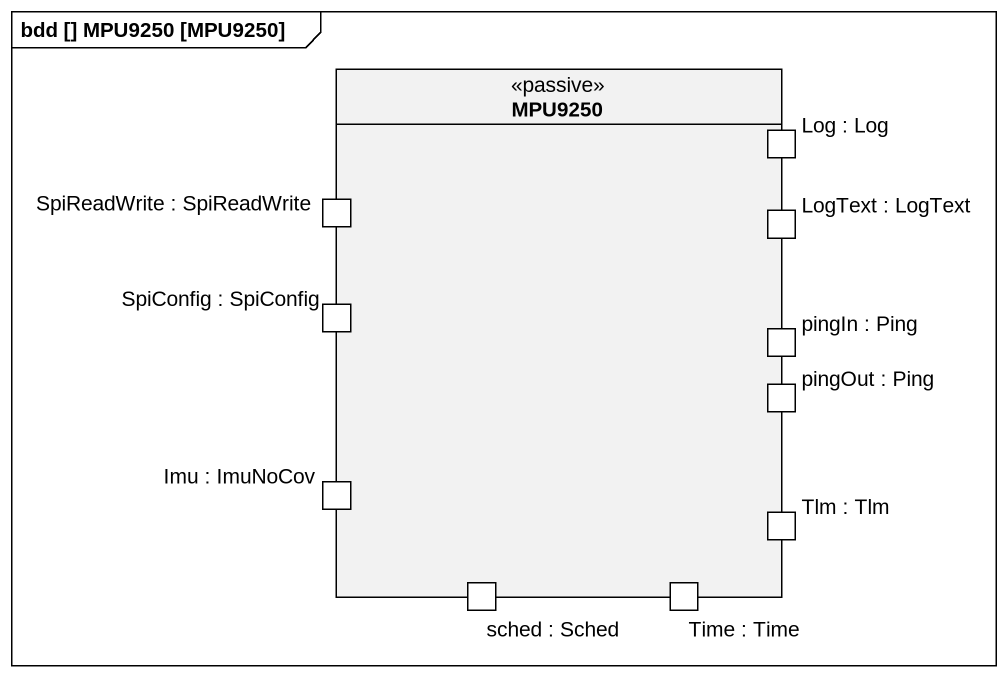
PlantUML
@startuml
mainframe bdd [] MPU9250 [MPU9250]
rectangle MPU9250 <<passive>> {
  port "Log : Log" as Log_Log
  port "SpiReadWrite : SpiReadWrite" as SpiReadWrite_SpiReadWrite
  port "LogText : LogText" as LogText_LogText
  port "SpiConfig : SpiConfig" as SpiConfig_SpiConfig
  port "pingIn : Ping" as pingIn_Ping
  port "pingOut : Ping" as pingOut_Ping
  port "Imu : ImuNoCov" as Imu_ImuNoCov
  port "Tlm : Tlm" as Tlm_Tlm
  port "sched : Sched" as sched_Sched
  port "Time : Time" as Time_Time
}
@enduml
